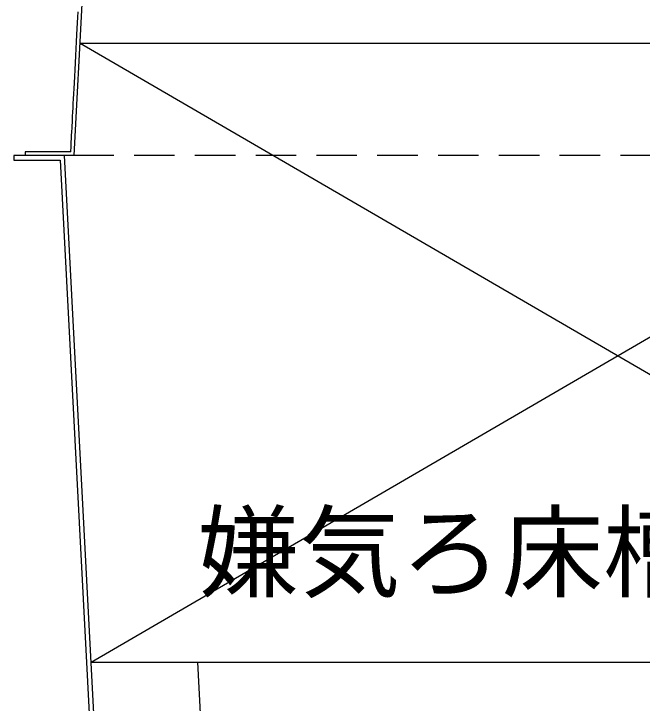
# Model space of a CAD drawing. Units: millimetres, scale not verified. Extents: x -8910 to 8910, y -6308 to 6308.
# Drawn here: x -6379 to -5821, y -2881 to -2269 of the extents above; entities that cross this region are included whole.
import ezdxf
from ezdxf.enums import TextEntityAlignment as Align

# ---------------------------------------------------------------- set-up
doc = ezdxf.new("R2010")
doc.units = ezdxf.units.MM
doc.header["$LTSCALE"] = 30
doc.linetypes.add('DASHED1', pattern=[1.8, 1.2, -0.6])
doc.layers.add('0-1_空気管', color=3, linetype='Continuous', lineweight=25)
doc.styles.add('ＭＳ ゴシック', font='')
doc.styles.get('ＭＳ ゴシック').set_extended_font_data('MS Gothic')

msp = doc.modelspace()

# ---------------------------------------------------------------- linework, layer by layer
at = {"layer": '0-1_空気管'}
for p, q in [((-6325.59, -2394.61), (-6317.71, -2244.09)), ((-6320.35, -2294.61), (-5568.3, -2294.61)), ((-6320.35, -2294.61), (-5520.61, -2760.01)), ((-6328.63, -2391.41), (-6328.39, -2386.69)), ((-6325.59, -2394.61), (-6379.21, -2394.61)), ((-6369.21, -2391.41), (-6369.21, -2394.61)), ((-6328.63, -2391.41), (-6369.21, -2391.41)), ((-6294.63, -3149.84), (-6334.21, -2394.61)), ((-6310.63, -2844.61), (-5534.85, -2393.28)), ((-6338.01, -2398.61), (-6298.63, -3150.05)), ((-6310.63, -2844.61), (-5570.61, -2844.61)), ((-6215.92, -2844.61), (-6195.54, -3233.71))]:
    msp.add_line(p, q, dxfattribs=at)
at = {"layer": '0-1_空気管', "linetype": 'DASHED1'}
msp.add_line((-5534.37, -2394.61), (-6325.59, -2394.61), dxfattribs=at)
at = {"layer": '0-1_空気管'}
for points in [[(-6328.39, -2386.69), (-6328.28, -2384.71), (-6328.15, -2382.34), (-6328.01, -2379.64), (-6327.85, -2376.66), (-6327.69, -2373.46), (-6327.51, -2370.1), (-6327.14, -2363.1), (-6326.95, -2359.55), (-6326.76, -2355.94), (-6326.57, -2352.22), (-6326.36, -2348.33), (-6326.14, -2344.2), (-6325.91, -2339.8), (-6325.66, -2335.04), (-6325.39, -2329.89), (-6325.09, -2324.3), (-6324.78, -2318.37), (-6324.46, -2312.2), (-6324.12, -2305.92), (-6323.79, -2299.62), (-6323.47, -2293.43), (-6323.15, -2287.45), (-6322.86, -2281.81), (-6322.58, -2276.57), (-6322.32, -2271.66), (-6322.07, -2266.97)], [(-6379.21, -2394.61), (-6379.21, -2398.61), (-6338.01, -2398.61)]]:
    msp.add_lwpolyline(points, dxfattribs=at)

# ---------------------------------------------------------------- texts
at = {"layer": '0-1_空気管', "color": 4, "style": 'ＭＳ ゴシック'}
msp.add_text('嫌気ろ床槽第1室', height=65.98, dxfattribs=at).set_placement((-6215.79, -2799.81), align=Align.BOTTOM_LEFT)

doc.saveas('drawing.dxf')
